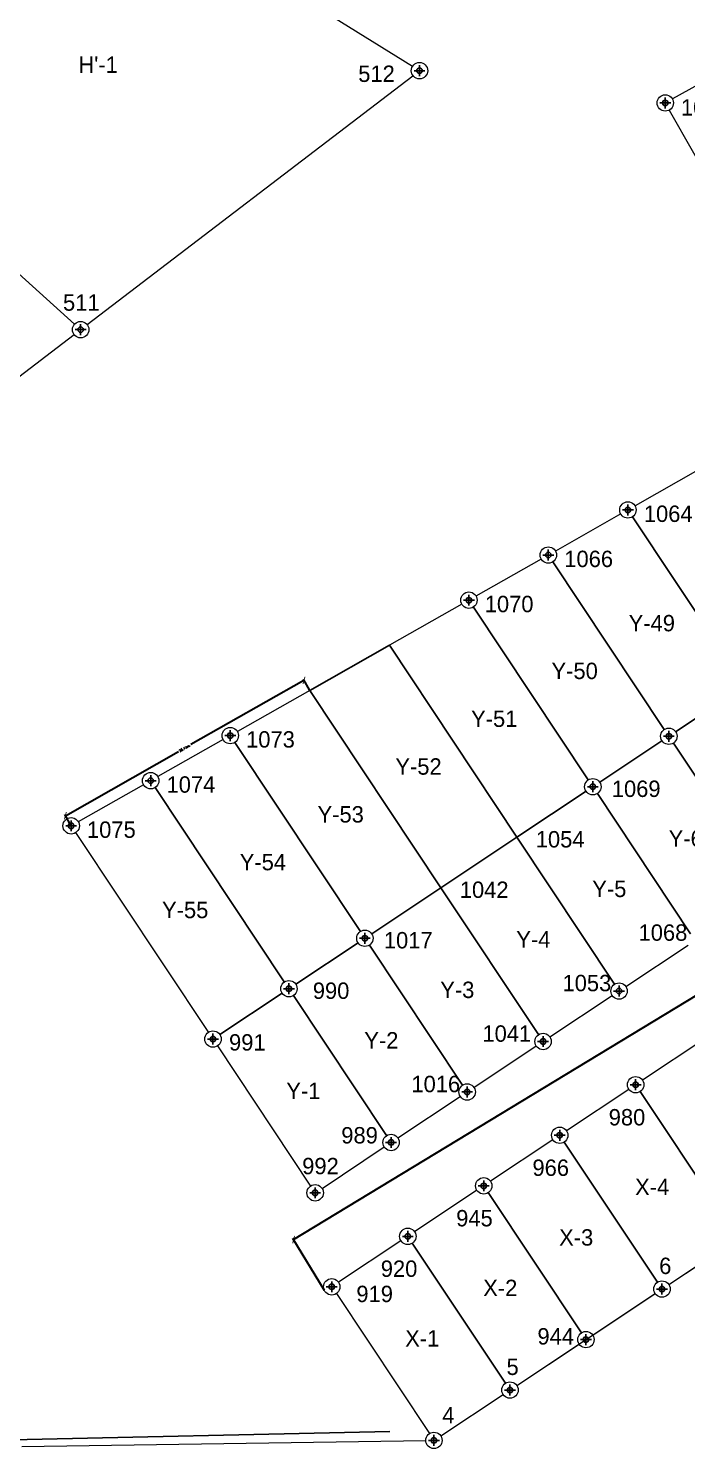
# Model space of a CAD drawing. Header units: millimetres. Extents: x 612074 to 614541, y 1316471 to 1317841.
# Drawn here: x 612717.3 to 612777.5, y 1317079.9 to 1317209.8 of the extents above; entities that cross this region are included whole.
import ezdxf
from ezdxf.enums import TextEntityAlignment as Align

# ---------------------------------------------------------------- set-up
doc = ezdxf.new("R2010")
doc.units = ezdxf.units.MM
doc.layers.add('CAPA ROJA', color=1, linetype='Continuous')
doc.styles.add('ROMANS', font='ROMANS', dxfattribs={"height": 0.2})
doc.styles.add('Styledgn003', font='dgn003.shx')

# ---------------------------------------------------------------- blocks, each defined once
blk = doc.blocks.new('_ARCHTICK')
at = {"color": 0, "linetype": 'ByBlock', "const_width": 0.15}
blk.add_lwpolyline([(-0.5, -0.5), (0.5, 0.5)], dxfattribs=at)

msp = doc.modelspace()

# ---------------------------------------------------------------- linework, layer by layer
at = {"layer": 'CAPA ROJA', "color": 1, "linetype": 'Continuous', "lineweight": 13}
for p, q in [((612752.42, 1317206.36), (612713.78, 1317230.37)), ((612693.58, 1317208.02), (612721.49, 1317182.77)), ((612721.49, 1317182.77), (612693.58, 1317208.02)), ((612782.19, 1317206.72), (612776.2, 1317203.38)), ((612722.64, 1317182.73), (612752.46, 1317205.51)), ((612775.92, 1317202.36), (612786.39, 1317183.86)), ((612715.37, 1317177.17), (612721.45, 1317181.82)), ((612778.76, 1317169.52), (612772.79, 1317166.14)), ((612771.48, 1317165.4), (612765.51, 1317162.01)), ((612772.55, 1317165.14), (612782.41, 1317150.3)), ((612782.41, 1317150.3), (612772.55, 1317165.14)), ((612764.2, 1317161.27), (612758.23, 1317157.88)), ((612765.27, 1317161.01), (612775.46, 1317145.68)), ((612775.46, 1317145.68), (612765.27, 1317161.01)), ((612756.92, 1317157.14), (612750.3, 1317153.38)), ((612757.99, 1317156.88), (612768.51, 1317141.06)), ((612768.51, 1317141.06), (612757.99, 1317156.88)), ((612743.02, 1317149.25), (612736.39, 1317145.49)), ((612776.5, 1317145.47), (612782.21, 1317149.26)), ((612782.21, 1317149.26), (612776.5, 1317145.47)), ((612735.08, 1317144.75), (612729.11, 1317141.36)), ((612736.15, 1317144.49), (612747.65, 1317127.2)), ((612747.65, 1317127.2), (612736.15, 1317144.49)), ((612769.55, 1317140.85), (612775.25, 1317144.64)), ((612775.25, 1317144.64), (612769.55, 1317140.85)), ((612784.82, 1317131.61), (612776.29, 1317144.43)), ((612776.29, 1317144.43), (612784.82, 1317131.61)), ((612727.8, 1317140.62), (612721.83, 1317137.23)), ((612728.87, 1317140.37), (612740.69, 1317122.58)), ((612740.69, 1317122.58), (612728.87, 1317140.37)), ((612768.3, 1317140.02), (612761.97, 1317135.82)), ((612761.97, 1317135.82), (612768.3, 1317140.02)), ((612777.86, 1317126.99), (612769.34, 1317139.81)), ((612769.34, 1317139.81), (612777.86, 1317126.99)), ((612721.59, 1317136.24), (612733.74, 1317117.96)), ((612770.91, 1317122.37), (612761.97, 1317135.81)), ((612761.97, 1317135.81), (612770.91, 1317122.37)), ((612755.02, 1317131.19), (612748.69, 1317126.99)), ((612748.69, 1317126.99), (612755.02, 1317131.19)), ((612763.95, 1317117.75), (612755.02, 1317131.19)), ((612755.02, 1317131.19), (612763.95, 1317117.75)), ((612775.87, 1317094.88), (612828.57, 1317129.91)), ((612747.44, 1317126.16), (612741.73, 1317122.37)), ((612741.73, 1317122.37), (612747.44, 1317126.16)), ((612757, 1317113.13), (612748.48, 1317125.95)), ((612748.48, 1317125.95), (612757, 1317113.13)), ((612771.95, 1317122.16), (612777.65, 1317125.95)), ((612740.48, 1317121.54), (612734.78, 1317117.75)), ((612734.78, 1317117.75), (612740.48, 1317121.54)), ((612750.05, 1317108.51), (612741.52, 1317121.33)), ((612741.52, 1317121.33), (612750.05, 1317108.51)), ((612764.99, 1317117.54), (612770.7, 1317121.33)), ((612734.57, 1317116.71), (612743.1, 1317103.89)), ((612758.04, 1317112.92), (612763.75, 1317116.71)), ((612779.17, 1317117.36), (612773.47, 1317113.57)), ((612772.22, 1317112.74), (612766.52, 1317108.95)), ((612781.78, 1317099.71), (612773.26, 1317112.53)), ((612773.26, 1317112.53), (612781.78, 1317099.71)), ((612751.09, 1317108.3), (612756.79, 1317112.09)), ((612744.14, 1317103.68), (612749.84, 1317107.47)), ((612765.27, 1317108.12), (612759.56, 1317104.33)), ((612774.83, 1317095.09), (612766.31, 1317107.91)), ((612766.31, 1317107.91), (612774.83, 1317095.09)), ((612758.31, 1317103.5), (612752.61, 1317099.71)), ((612767.88, 1317090.47), (612759.35, 1317103.29)), ((612759.35, 1317103.29), (612767.88, 1317090.47)), ((612751.36, 1317098.88), (612745.66, 1317095.09)), ((612760.93, 1317085.84), (612752.4, 1317098.67)), ((612752.4, 1317098.67), (612760.93, 1317085.84)), ((612775.87, 1317094.88), (612781.57, 1317098.67)), ((612745.45, 1317094.05), (612753.96, 1317081.24)), ((612761.96, 1317085.64), (612774.62, 1317094.05)), ((612768.92, 1317090.26), (612774.62, 1317094.05)), ((612761.96, 1317085.64), (612767.67, 1317089.43)), ((612755, 1317081.03), (612760.71, 1317084.81)), ((612755, 1317081.03), (612760.71, 1317084.81)), ((612716.68, 1317080.07), (612753.63, 1317080.6))]:
    msp.add_line(p, q, dxfattribs=at)
at = {"layer": 'CAPA ROJA', "color": 0, "linetype": 'ByBlock', "lineweight": -2}
for p, q in [((612753.06, 1317206.47), (612753.06, 1317205.47)), ((612753.56, 1317205.97), (612752.56, 1317205.97)), ((612775.55, 1317203.52), (612775.55, 1317202.52)), ((612776.05, 1317203.02), (612775.05, 1317203.02)), ((612722.05, 1317182.77), (612722.05, 1317181.77)), ((612722.05, 1317182.77), (612722.05, 1317181.77)), ((612722.55, 1317182.27), (612721.55, 1317182.27)), ((612722.55, 1317182.27), (612721.55, 1317182.27)), ((612772.63, 1317165.77), (612771.63, 1317165.77)), ((612772.63, 1317165.77), (612771.63, 1317165.77)), ((612772.13, 1317166.27), (612772.13, 1317165.27)), ((612772.13, 1317166.27), (612772.13, 1317165.27)), ((612764.85, 1317162.14), (612764.85, 1317161.14)), ((612764.85, 1317162.14), (612764.85, 1317161.14)), ((612765.35, 1317161.64), (612764.36, 1317161.64)), ((612765.35, 1317161.64), (612764.36, 1317161.64)), ((612757.58, 1317158.01), (612757.58, 1317157.01)), ((612757.58, 1317158.01), (612757.58, 1317157.01)), ((612758.08, 1317157.51), (612757.08, 1317157.51)), ((612758.08, 1317157.51), (612757.08, 1317157.51)), ((612736.24, 1317145.12), (612735.24, 1317145.12)), ((612736.24, 1317145.12), (612735.24, 1317145.12)), ((612735.74, 1317145.62), (612735.74, 1317144.62)), ((612735.74, 1317145.62), (612735.74, 1317144.62)), ((612776.38, 1317145.06), (612775.38, 1317145.06)), ((612776.38, 1317145.06), (612775.38, 1317145.06)), ((612776.38, 1317145.06), (612775.38, 1317145.06)), ((612776.38, 1317145.06), (612775.38, 1317145.06)), ((612775.88, 1317145.56), (612775.88, 1317144.56)), ((612775.88, 1317145.56), (612775.88, 1317144.56)), ((612775.88, 1317145.56), (612775.88, 1317144.56)), ((612775.88, 1317145.56), (612775.88, 1317144.56)), ((612728.46, 1317141.49), (612728.46, 1317140.49)), ((612728.46, 1317141.49), (612728.46, 1317140.49)), ((612728.96, 1317140.99), (612727.96, 1317140.99)), ((612728.96, 1317140.99), (612727.96, 1317140.99)), ((612769.42, 1317140.44), (612768.42, 1317140.44)), ((612769.42, 1317140.44), (612768.42, 1317140.44)), ((612769.42, 1317140.44), (612768.42, 1317140.44)), ((612769.42, 1317140.44), (612768.42, 1317140.44)), ((612768.92, 1317140.94), (612768.92, 1317139.94)), ((612768.92, 1317140.94), (612768.92, 1317139.94)), ((612768.92, 1317140.94), (612768.92, 1317139.94)), ((612768.92, 1317140.94), (612768.92, 1317139.94)), ((612721.18, 1317137.36), (612721.18, 1317136.36)), ((612721.68, 1317136.86), (612720.68, 1317136.86)), ((612748.06, 1317127.07), (612748.06, 1317126.07)), ((612748.06, 1317127.07), (612748.06, 1317126.07)), ((612748.06, 1317127.07), (612748.06, 1317126.07)), ((612748.06, 1317127.07), (612748.06, 1317126.07)), ((612748.56, 1317126.57), (612747.56, 1317126.57)), ((612748.56, 1317126.57), (612747.56, 1317126.57)), ((612748.56, 1317126.57), (612747.56, 1317126.57)), ((612748.56, 1317126.57), (612747.56, 1317126.57)), ((612741.61, 1317121.95), (612740.61, 1317121.95)), ((612741.61, 1317121.95), (612740.61, 1317121.95)), ((612741.61, 1317121.95), (612740.61, 1317121.95)), ((612741.61, 1317121.95), (612740.61, 1317121.95)), ((612741.11, 1317122.45), (612741.11, 1317121.45)), ((612741.11, 1317122.45), (612741.11, 1317121.45)), ((612741.11, 1317122.45), (612741.11, 1317121.45)), ((612741.11, 1317122.45), (612741.11, 1317121.45)), ((612771.82, 1317121.74), (612770.82, 1317121.74)), ((612771.82, 1317121.74), (612770.82, 1317121.74)), ((612771.32, 1317122.24), (612771.32, 1317121.24)), ((612771.32, 1317122.24), (612771.32, 1317121.24)), ((612734.16, 1317117.84), (612734.16, 1317116.84)), ((612734.16, 1317117.84), (612734.16, 1317116.84)), ((612764.37, 1317117.62), (612764.37, 1317116.62)), ((612764.37, 1317117.62), (612764.37, 1317116.62)), ((612734.66, 1317117.34), (612733.66, 1317117.34)), ((612734.66, 1317117.34), (612733.66, 1317117.34)), ((612764.87, 1317117.12), (612763.87, 1317117.12)), ((612764.87, 1317117.12), (612763.87, 1317117.12)), ((612757.92, 1317112.5), (612756.92, 1317112.5)), ((612757.92, 1317112.5), (612756.92, 1317112.5)), ((612757.42, 1317113), (612757.42, 1317112)), ((612757.42, 1317113), (612757.42, 1317112)), ((612773.34, 1317113.16), (612772.34, 1317113.16)), ((612773.34, 1317113.16), (612772.34, 1317113.16)), ((612772.84, 1317113.66), (612772.84, 1317112.66)), ((612772.84, 1317113.66), (612772.84, 1317112.66)), ((612766.39, 1317108.54), (612765.39, 1317108.54)), ((612766.39, 1317108.54), (612765.39, 1317108.54)), ((612765.89, 1317109.04), (612765.89, 1317108.04)), ((612765.89, 1317109.04), (612765.89, 1317108.04)), ((612750.96, 1317107.88), (612749.96, 1317107.88)), ((612750.96, 1317107.88), (612749.96, 1317107.88)), ((612750.46, 1317108.38), (612750.46, 1317107.38)), ((612750.46, 1317108.38), (612750.46, 1317107.38)), ((612743.51, 1317103.77), (612743.51, 1317102.77)), ((612759.44, 1317103.91), (612758.44, 1317103.91)), ((612759.44, 1317103.91), (612758.44, 1317103.91)), ((612758.94, 1317104.41), (612758.94, 1317103.41)), ((612758.94, 1317104.41), (612758.94, 1317103.41)), ((612744.01, 1317103.27), (612743.01, 1317103.27)), ((612751.99, 1317099.79), (612751.99, 1317098.79)), ((612751.99, 1317099.79), (612751.99, 1317098.79)), ((612752.49, 1317099.29), (612751.49, 1317099.29)), ((612752.49, 1317099.29), (612751.49, 1317099.29)), ((612745.53, 1317094.67), (612744.53, 1317094.67)), ((612745.03, 1317095.17), (612745.03, 1317094.17)), ((612775.75, 1317094.46), (612774.75, 1317094.46)), ((612775.75, 1317094.46), (612774.75, 1317094.46)), ((612775.75, 1317094.46), (612774.75, 1317094.46)), ((612775.25, 1317094.96), (612775.25, 1317093.96)), ((612775.25, 1317094.96), (612775.25, 1317093.96)), ((612775.25, 1317094.96), (612775.25, 1317093.96)), ((612768.29, 1317090.34), (612768.29, 1317089.34)), ((612768.29, 1317090.34), (612768.29, 1317089.34)), ((612768.79, 1317089.84), (612767.79, 1317089.84)), ((612768.79, 1317089.84), (612767.79, 1317089.84)), ((612761.84, 1317085.22), (612760.84, 1317085.22)), ((612761.84, 1317085.22), (612760.84, 1317085.22)), ((612761.84, 1317085.22), (612760.84, 1317085.22)), ((612761.34, 1317085.72), (612761.34, 1317084.72)), ((612761.34, 1317085.72), (612761.34, 1317084.72)), ((612761.34, 1317085.72), (612761.34, 1317084.72)), ((612754.88, 1317080.61), (612753.88, 1317080.61)), ((612754.88, 1317080.61), (612753.88, 1317080.61)), ((612754.38, 1317081.11), (612754.38, 1317080.11)), ((612754.38, 1317081.11), (612754.38, 1317080.11))]:
    msp.add_line(p, q, dxfattribs=at)
at = {"layer": 'CAPA ROJA', "color": 1, "lineweight": 30, "ltscale": 0.5}
for p, q in [((612741.54, 1317098.99), (612830.89, 1317153.24)), ((612742.49, 1317150.17), (612732.14, 1317144.29)), ((612743.02, 1317149.25), (612742.43, 1317150.28)), ((612720.65, 1317137.78), (612731.01, 1317143.65)), ((612721.18, 1317136.86), (612720.59, 1317137.89)), ((612744.37, 1317094.32), (612741.47, 1317099.09))]:
    msp.add_line(p, q, dxfattribs=at)
at = {"layer": 'CAPA ROJA', "color": 1}
for p, q in [((612743.02, 1317149.25), (612750.3, 1317153.38)), ((612750.3, 1317153.38), (612761.97, 1317135.82)), ((612755.02, 1317131.19), (612743.02, 1317149.25)), ((612761.97, 1317135.82), (612755.02, 1317131.19))]:
    msp.add_line(p, q, dxfattribs=at)
at = {"layer": 'CAPA ROJA', "color": 1, "linetype": 'Continuous'}
msp.add_line((612750.36, 1317081.42), (612684.82, 1317079.98), dxfattribs=at)
at = {"layer": 'CAPA ROJA', "color": 1, "linetype": 'Continuous', "lineweight": 13}
for centre in [(612753.06, 1317205.97), (612775.55, 1317203.02), (612722.05, 1317182.27), (612722.05, 1317182.27), (612772.13, 1317165.77), (612772.13, 1317165.77), (612764.85, 1317161.64), (612764.85, 1317161.64), (612757.58, 1317157.51), (612757.58, 1317157.51), (612735.74, 1317145.12), (612735.74, 1317145.12), (612775.88, 1317145.06), (612775.88, 1317145.06), (612775.88, 1317145.06), (612775.88, 1317145.06), (612728.46, 1317140.99), (612728.46, 1317140.99), (612768.92, 1317140.44), (612768.92, 1317140.44), (612768.92, 1317140.44), (612768.92, 1317140.44), (612721.18, 1317136.86), (612748.06, 1317126.57), (612748.06, 1317126.57), (612748.06, 1317126.57), (612748.06, 1317126.57), (612741.11, 1317121.95), (612741.11, 1317121.95), (612741.11, 1317121.95), (612741.11, 1317121.95), (612771.32, 1317121.74), (612771.32, 1317121.74), (612734.16, 1317117.34), (612734.16, 1317117.34), (612764.37, 1317117.12), (612764.37, 1317117.12), (612772.84, 1317113.16), (612772.84, 1317113.16), (612757.42, 1317112.5), (612757.42, 1317112.5), (612750.46, 1317107.88), (612750.46, 1317107.88), (612765.89, 1317108.54), (612765.89, 1317108.54), (612758.94, 1317103.91), (612758.94, 1317103.91), (612743.51, 1317103.27), (612751.99, 1317099.29), (612751.99, 1317099.29), (612745.03, 1317094.67), (612775.25, 1317094.46), (612775.25, 1317094.46), (612775.25, 1317094.46), (612768.29, 1317089.84), (612768.29, 1317089.84), (612761.34, 1317085.22), (612761.34, 1317085.22), (612761.34, 1317085.22), (612754.38, 1317080.61), (612754.38, 1317080.61)]:
    msp.add_circle(centre, 0.75, dxfattribs=at)
at = {"layer": 'CAPA ROJA', "color": 0, "linetype": 'ByBlock', "lineweight": -2}
for centre in [(612753.06, 1317205.97), (612775.55, 1317203.02), (612722.05, 1317182.27), (612722.05, 1317182.27), (612772.13, 1317165.77), (612772.13, 1317165.77), (612764.85, 1317161.64), (612764.85, 1317161.64), (612757.58, 1317157.51), (612757.58, 1317157.51), (612735.74, 1317145.12), (612735.74, 1317145.12), (612775.88, 1317145.06), (612775.88, 1317145.06), (612775.88, 1317145.06), (612775.88, 1317145.06), (612728.46, 1317140.99), (612728.46, 1317140.99), (612768.92, 1317140.44), (612768.92, 1317140.44), (612768.92, 1317140.44), (612768.92, 1317140.44), (612721.18, 1317136.86), (612748.06, 1317126.57), (612748.06, 1317126.57), (612748.06, 1317126.57), (612748.06, 1317126.57), (612741.11, 1317121.95), (612741.11, 1317121.95), (612741.11, 1317121.95), (612741.11, 1317121.95), (612771.32, 1317121.74), (612771.32, 1317121.74), (612734.16, 1317117.34), (612734.16, 1317117.34), (612764.37, 1317117.12), (612764.37, 1317117.12), (612757.42, 1317112.5), (612757.42, 1317112.5), (612772.84, 1317113.16), (612772.84, 1317113.16), (612765.89, 1317108.54), (612765.89, 1317108.54), (612750.46, 1317107.88), (612750.46, 1317107.88), (612743.51, 1317103.27), (612758.94, 1317103.91), (612758.94, 1317103.91), (612751.99, 1317099.29), (612751.99, 1317099.29), (612745.03, 1317094.67), (612775.25, 1317094.46), (612775.25, 1317094.46), (612775.25, 1317094.46), (612768.29, 1317089.84), (612768.29, 1317089.84), (612761.34, 1317085.22), (612761.34, 1317085.22), (612761.34, 1317085.22), (612754.38, 1317080.61), (612754.38, 1317080.61)]:
    msp.add_ellipse(centre, major_axis=(0, 0.25), ratio=0.999881, start_param=-1.57079, end_param=4.712395, dxfattribs=at)

# ---------------------------------------------------------------- block references
at = {"layer": 'CAPA ROJA', "color": 1, "lineweight": 30, "ltscale": 0.5, "xscale": 0.5, "yscale": 0.5, "zscale": 0.5}
for p, rotation in [((612742.49, 1317150.17), 29.56283456420132), ((612720.65, 1317137.78), 209.5628345642013), ((612741.54, 1317098.99), 211.2645186947236)]:
    msp.add_blockref('_ARCHTICK', p, dxfattribs=dict(at, rotation=rotation))

# ---------------------------------------------------------------- texts
at = {"layer": 'CAPA ROJA', "color": 1, "linetype": 'Continuous', "lineweight": 13, "style": 'Styledgn003'}
for s, p in [("H'-1", (612723.65, 1317206.52)), ('Y-49', (612774.32, 1317155.41)), ('Y-50', (612767.26, 1317151.04)), ('Y-51', (612759.9, 1317146.66)), ('Y-52', (612752.97, 1317142.29)), ('Y-53', (612745.85, 1317137.91)), ('Y-6', (612777.42, 1317135.71)), ('Y-54', (612738.73, 1317133.54)), ('Y-5', (612770.43, 1317131.09)), ('Y-55', (612731.62, 1317129.16)), ('Y-4', (612763.48, 1317126.47)), ('Y-3', (612756.52, 1317121.85)), ('Y-2', (612749.57, 1317117.23)), ('Y-1', (612742.43, 1317112.61)), ('X-4', (612774.35, 1317103.81)), ('X-3', (612767.4, 1317099.19)), ('X-2', (612760.45, 1317094.57)), ('X-1', (612753.31, 1317089.95))]:
    msp.add_text(s, height=1.5, dxfattribs=at).set_placement(p, align=Align.MIDDLE_CENTER)
at = {"layer": 'CAPA ROJA', "color": 1, "linetype": 'Continuous', "lineweight": 0, "style": 'Styledgn003'}
for s, p in [('512', (612750.8, 1317205.69)), ('944', (612767.2, 1317090.14))]:
    msp.add_text(s, height=1.5, dxfattribs=at).set_placement(p, align=Align.MIDDLE_RIGHT)
for s, p in [('1081', (612776.99, 1317202.61)), ('1064', (612773.59, 1317165.42)), ('1066', (612766.31, 1317161.29)), ('1070', (612759.03, 1317157.16)), ('1073', (612737.19, 1317144.77)), ('1074', (612729.91, 1317140.64)), ('1075', (612722.63, 1317136.51)), ('991', (612735.63, 1317117.04))]:
    msp.add_text(s, height=1.5, dxfattribs=at).set_placement(p, align=Align.MIDDLE_LEFT)
for s, p in [('511', (612722.11, 1317183.55)), ('992', (612744, 1317104.52)), ('4', (612755.7, 1317081.72))]:
    msp.add_text(s, height=1.5, dxfattribs=at).set_placement(p, align=Align.BOTTOM_CENTER)
for s, p in [('1069', (612772.89, 1317141)), ('1054', (612765.93, 1317136.38)), ('1042', (612758.98, 1317131.76)), ('1017', (612752.03, 1317127.14)), ('990', (612744.97, 1317122.52)), ('980', (612772.05, 1317110.94)), ('966', (612765.07, 1317106.32)), ('945', (612758.09, 1317101.7)), ('920', (612751.19, 1317097.08))]:
    msp.add_text(s, height=1.5, dxfattribs=at).set_placement(p, align=Align.TOP_CENTER)
for s, p in [('1068', (612777.57, 1317127.84)), ('1053', (612770.61, 1317123.22)), ('1041', (612763.28, 1317118.6)), ('1016', (612756.78, 1317113.98)), ('989', (612749.25, 1317109.29)), ('919', (612750.63, 1317094.77))]:
    msp.add_text(s, height=1.5, dxfattribs=at).set_placement(p, align=Align.TOP_RIGHT)
for s, p in [('6', (612776.11, 1317095.39)), ('5', (612762.14, 1317086.15))]:
    msp.add_text(s, height=1.5, dxfattribs=at).set_placement(p, align=Align.BOTTOM_RIGHT)
at = {"layer": 'CAPA ROJA', "color": 30, "lineweight": 30, "ltscale": 0.5, "insert": (612731.57, 1317143.97), "char_height": 0.2, "attachment_point": 5, "rotation": 29.5628, "style": 'ROMANS'}
msp.add_mtext('\\A1;25.11m.', dxfattribs=at)

doc.saveas('drawing.dxf')
